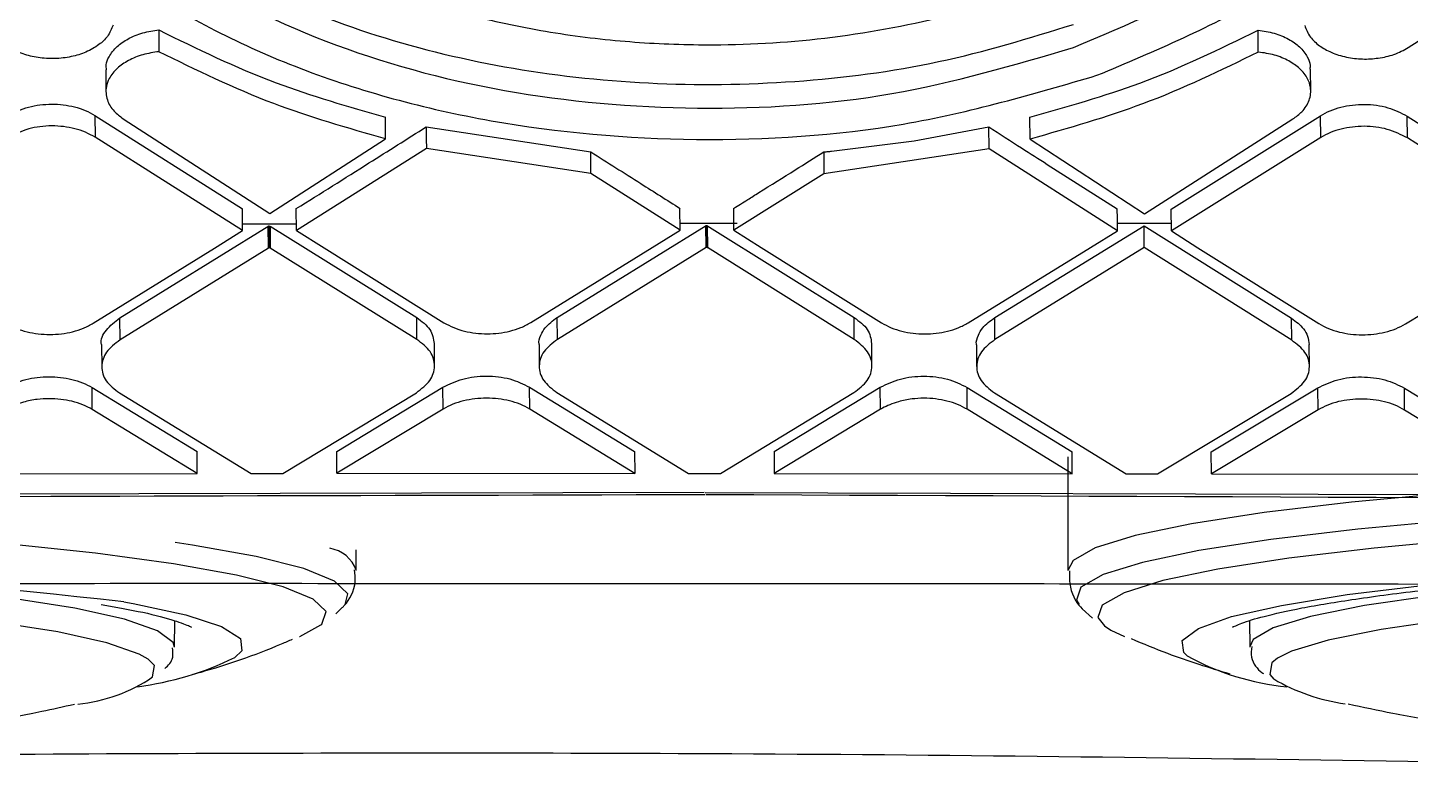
# Model space of a CAD drawing. Extents: x 832 to 912, y 781 to 934.
# Drawn here: x 851.833 to 852.962, y 877.833 to 878.443 of the extents above; entities that cross this region are included whole.
import ezdxf

# ---------------------------------------------------------------- set-up
doc = ezdxf.new("R2010")
doc.units = 0
doc.header["$MEASUREMENT"] = 0
doc.layers.add('1', color=4, linetype='Continuous')

# ---------------------------------------------------------------- blocks, each defined once
blk = doc.blocks.new('pillow top view')
at = {"layer": '1', "color": 3, "linetype": 'Continuous', "lineweight": 25}
for p, q in [((0.3337, -5.315), (0.4586, -5.2415)), ((-0.7291, -5.2908), (-0.7296, -5.3086)), ((-0.7394, -5.3276), (-0.74, -5.3454)), ((-0.7394, -5.3276), (-0.6222, -5.4085)), ((-0.7165, -5.3312), (-0.6001, -5.4134)), ((0.2528, -5.3473), (0.2533, -5.3295)), ((-0.6227, -5.4264), (-0.74, -5.3454)), ((-0.4696, -5.3477), (-0.3363, -5.3734)), ((-0.6001, -5.4134), (-0.5031, -5.3562)), ((0.0224, -5.3774), (0.0229, -5.3595)), ((-0.4702, -5.3655), (-0.5788, -5.4281)), ((-0.3368, -5.3912), (-0.4702, -5.3655)), ((-0.0721, -5.3751), (-0.0108, -5.3661)), ((-0.0113, -5.3839), (-0.0108, -5.3661)), ((0.1133, -5.4421), (0.2374, -5.3695)), ((0.1352, -5.439), (0.26, -5.3677)), ((0.2594, -5.3856), (0.26, -5.3678)), ((0.3301, -5.3887), (0.3306, -5.3709)), ((0.3306, -5.3709), (0.4479, -5.4527)), ((-0.3368, -5.3912), (-0.3362, -5.3734)), ((-0.1399, -5.3807), (-0.0721, -5.3751)), ((0.0224, -5.3774), (0.1133, -5.4421)), ((-0.266, -5.4402), (-0.3368, -5.3912)), ((-0.0113, -5.3839), (-0.1468, -5.3989)), ((0.0906, -5.455), (-0.0113, -5.3839)), ((0.2594, -5.3856), (0.1346, -5.4568)), ((0.4473, -5.4706), (0.3301, -5.3887)), ((-0.1468, -5.3989), (-0.2221, -5.442)), ((0.0356, -5.3985), (0.0912, -5.4371)), ((-0.5788, -5.4281), (-0.5782, -5.4102)), ((-0.7257, -5.4936), (-0.6011, -5.4233)), ((-0.6463, -5.4398), (-0.6227, -5.4264)), ((-0.6022, -5.4414), (-0.6016, -5.4236)), ((-0.6014, -5.441), (-0.6009, -5.4231)), ((-0.6002, -5.4236), (-0.6007, -5.4415)), ((-0.6002, -5.4236), (-0.4836, -5.5029)), ((-0.266, -5.4402), (-0.2655, -5.4224)), ((-0.5788, -5.4281), (-0.5568, -5.4431)), ((-0.369, -5.5074), (-0.2445, -5.4372)), ((-0.2453, -5.4552), (-0.2447, -5.4374)), ((-0.2447, -5.4549), (-0.2442, -5.437)), ((-0.2437, -5.4374), (-0.2442, -5.4553)), ((-0.2439, -5.4372), (-0.1269, -5.5171)), ((-0.7475, -5.4971), (-0.6463, -5.4398)), ((-0.6022, -5.4414), (-0.7262, -5.5115)), ((-0.4842, -5.5208), (-0.6007, -5.4415)), ((-0.5568, -5.4431), (-0.4615, -5.5081)), ((-0.2892, -5.4534), (-0.266, -5.4402)), ((-0.2221, -5.442), (-0.2003, -5.457)), ((0.1346, -5.4568), (0.1352, -5.439)), ((-0.3908, -5.5108), (-0.2892, -5.4534)), ((-0.2453, -5.4552), (-0.3695, -5.5253)), ((-0.1275, -5.535), (-0.2442, -5.4553)), ((-0.2003, -5.457), (-0.1048, -5.5223)), ((-0.0123, -5.5218), (0.1125, -5.4518)), ((0.068, -5.4678), (0.0906, -5.455)), ((0.1119, -5.4696), (0.1125, -5.4518)), ((0.1125, -5.4518), (0.2298, -5.532)), ((0.1346, -5.4568), (0.1557, -5.4714)), ((-0.0341, -5.5252), (0.068, -5.4678)), ((0.1119, -5.4696), (-0.0128, -5.5397)), ((0.2292, -5.5499), (0.1119, -5.4696)), ((0.1557, -5.4714), (0.2519, -5.5372)), ((0.3225, -5.5403), (0.4255, -5.4828)), ((-0.7262, -5.5115), (-0.7257, -5.4936)), ((-0.4842, -5.5208), (-0.4836, -5.5029)), ((-0.7414, -5.515), (-0.742, -5.533)), ((-0.3695, -5.5253), (-0.369, -5.5074)), ((-0.1275, -5.535), (-0.1269, -5.5171)), ((-0.4706, -5.5427), (-0.47, -5.5248)), ((-0.3847, -5.5289), (-0.3853, -5.5468)), ((-0.0128, -5.5397), (-0.0123, -5.5218)), ((-0.1139, -5.557), (-0.1133, -5.539)), ((0.2292, -5.5499), (0.2298, -5.532)), ((-0.255, -5.6551), (-3.1617, -5.5449)), ((-0.7511, -5.5674), (-0.7505, -5.5495)), ((-0.7505, -5.5495), (-0.667, -5.6051)), ((-0.028, -5.5433), (-0.0286, -5.5612)), ((-0.7284, -5.5548), (-0.6236, -5.6247)), ((-0.5532, -5.6095), (-0.4645, -5.5606)), ((-0.465, -5.5785), (-0.4645, -5.5606)), ((0.2428, -5.5718), (0.2433, -5.5539)), ((-0.6676, -5.623), (-0.7511, -5.5674)), ((-0.5977, -5.6257), (-0.4863, -5.5642)), ((-0.3944, -5.5813), (-0.3938, -5.5634)), ((-0.3938, -5.5634), (-0.3104, -5.6192)), ((-0.3717, -5.5687), (-0.267, -5.6389)), ((-0.465, -5.5785), (-0.5537, -5.6274)), ((-0.3109, -5.6371), (-0.3944, -5.5813)), ((-0.241, -5.6399), (-0.1296, -5.5784)), ((-0.1965, -5.6237), (-0.1078, -5.5749)), ((-0.1083, -5.5928), (-0.1078, -5.5749)), ((-0.0377, -5.5957), (-0.0371, -5.5778)), ((-0.0371, -5.5778), (0.0464, -5.6337)), ((-0.015, -5.5831), (0.0899, -5.6534)), ((-0.1083, -5.5928), (-0.1971, -5.6417)), ((0.0459, -5.6516), (-0.0377, -5.5957)), ((0.1155, -5.6545), (0.227, -5.5932)), ((0.16, -5.6384), (0.2489, -5.5896)), ((0.2484, -5.6075), (0.2489, -5.5896)), ((0.319, -5.6105), (0.3196, -5.5926)), ((0.3196, -5.5926), (0.4034, -5.6486)), ((-0.6676, -5.623), (-0.667, -5.6051)), ((0.2484, -5.6075), (0.1594, -5.6563)), ((-0.9106, -5.6136), (-0.6676, -5.623)), ((-0.5537, -5.6274), (-0.5532, -5.6095)), ((-0.3104, -5.6192), (-0.3109, -5.6371)), ((0.4029, -5.6665), (0.319, -5.6105)), ((-0.6236, -5.6247), (-0.5977, -5.6257)), ((-0.5537, -5.6274), (-0.3109, -5.6371)), ((-0.1965, -5.6237), (-0.1971, -5.6417)), ((-0.267, -5.6389), (-0.241, -5.6399)), ((-0.1971, -5.6417), (0.0459, -5.6516)), ((0.0459, -5.6516), (0.0465, -5.6337)), ((0.1594, -5.6563), (0.16, -5.6384)), ((3.1756, -5.8022), (-0.2541, -5.6552)), ((0.0899, -5.6534), (0.1155, -5.6545)), ((0.1594, -5.6563), (0.4029, -5.6665))]:
    blk.add_line(p, q, dxfattribs=at)
at = {"layer": '1', "color": 3, "linetype": 'Continuous', "lineweight": 25, "flags": 128}
for points in [[(0.2113, -5.3138), (0.2116, -5.3038), (0.2119, -5.296)], [(-0.5031, -5.3562), (-0.5028, -5.3463), (-0.5025, -5.3384)], [(-0.4696, -5.3477), (-0.47, -5.3576), (-0.4702, -5.3655)], [(-0.1462, -5.381), (-0.1465, -5.391), (-0.1468, -5.3989)], [(-0.6227, -5.4264), (-0.6224, -5.4164), (-0.6222, -5.4085)], [(-0.2221, -5.442), (-0.2218, -5.432), (-0.2215, -5.4241)], [(0.0906, -5.455), (0.091, -5.445), (0.0912, -5.4371)]]:
    blk.add_lwpolyline(points, dxfattribs=at)
at = {"layer": '1', "color": 3, "linetype": 'Continuous', "lineweight": 25}
for points, knots in [([(0.079, -5.3275), (0.0266, -5.3406), (-0.078, -5.3667), (-0.2501, -5.3711), (-0.4186, -5.3494), (-0.5741, -5.3001), (-0.7053, -5.2262), (-0.8031, -5.1314), (-0.8609, -5.0214), (-0.8754, -4.9027), (-0.8452, -4.7827), (-0.772, -4.67), (-0.661, -4.5732), (-0.5198, -4.5007), (-0.3584, -4.4583), (-0.1876, -4.45), (-0.0189, -4.4759), (0.1361, -4.5346), (0.2669, -4.6206), (0.3647, -4.7272), (0.4226, -4.8461), (0.4367, -4.9681), (0.4065, -5.0847), (0.3333, -5.1876), (0.2241, -5.2731), (0.1273, -5.3094), (0.079, -5.3275)], [0, 0, 0, 0, 0.041607, 0.083242, 0.124868, 0.166463, 0.208051, 0.249701, 0.291426, 0.333201, 0.37497, 0.4167, 0.458391, 0.500024, 0.541607, 0.583193, 0.624799, 0.666416, 0.708056, 0.749714, 0.791382, 0.833124, 0.87494, 0.916728, 0.958401, 1, 1, 1, 1]), ([(0.0607, -5.3041), (0.0116, -5.3164), (-0.0867, -5.3412), (-0.2482, -5.3453), (-0.4065, -5.3249), (-0.5524, -5.2784), (-0.6754, -5.2086), (-0.7671, -5.1193), (-0.8214, -5.0157), (-0.835, -4.9042), (-0.8066, -4.7917), (-0.738, -4.6861), (-0.6339, -4.5957), (-0.5014, -4.5279), (-0.3499, -4.4884), (-0.1896, -4.4806), (-0.0312, -4.5049), (0.1142, -4.5597), (0.237, -4.6402), (0.3288, -4.7398), (0.3831, -4.8511), (0.3963, -4.9656), (0.368, -5.0752), (0.2993, -5.1721), (0.1968, -5.2527), (0.106, -5.287), (0.0607, -5.3041)], [0, 0, 0, 0, 0.04161, 0.083271, 0.124923, 0.166513, 0.208078, 0.24971, 0.291446, 0.33324, 0.375013, 0.41673, 0.458406, 0.500035, 0.541625, 0.583218, 0.624828, 0.666452, 0.708096, 0.749746, 0.791398, 0.83314, 0.874969, 0.916762, 0.958421, 1, 1, 1, 1]), ([(-0.599, -5.1786), (-0.5716, -5.1955), (-0.5225, -5.2259), (-0.4437, -5.2552), (-0.3742, -5.2735), (-0.3096, -5.2846), (-0.2341, -5.2914), (-0.1462, -5.2906), (-0.0627, -5.2795), (0.0069, -5.2627), (0.0651, -5.2432), (0.1225, -5.2168), (0.1712, -5.1864), (0.2071, -5.1575), (0.2306, -5.1343), (0.2494, -5.1126), (0.2658, -5.0902), (0.2809, -5.0642), (0.2927, -5.0384), (0.3013, -5.0128), (0.3102, -4.9734), (0.3125, -4.918), (0.2968, -4.8493), (0.2643, -4.78), (0.2284, -4.7382), (0.209, -4.7158)], [0, 0, 0, 0, 0.06982, 0.125019, 0.168081, 0.209756, 0.250069, 0.311171, 0.374952, 0.41105, 0.452571, 0.499902, 0.544751, 0.580563, 0.607253, 0.624872, 0.651748, 0.677714, 0.702742, 0.726806, 0.749888, 0.811738, 0.874793, 0.932596, 1, 1, 1, 1]), ([(-0.8254, -4.9013), (-0.8262, -4.9149), (-0.8287, -4.9564), (-0.8075, -5.0238), (-0.7643, -5.0999), (-0.6985, -5.1679), (-0.6148, -5.2257), (-0.5154, -5.2713), (-0.4049, -5.3036), (-0.2873, -5.3216), (-0.1673, -5.3249), (-0.0482, -5.3143), (0.0249, -5.2949), (0.0614, -5.2852)], [0, 0, 0, 0, 0.046361, 0.141565, 0.237164, 0.332179, 0.427744, 0.523014, 0.618283, 0.713523, 0.80888, 0.904539, 1, 1, 1, 1]), ([(-0.7216, -5.2545), (-0.723, -5.2576), (-0.7255, -5.2633), (-0.7339, -5.2705), (-0.7441, -5.2759), (-0.7568, -5.2793), (-0.7703, -5.2803), (-0.7838, -5.2789), (-0.7967, -5.2754), (-0.8035, -5.2713), (-0.807, -5.2692)], [0, 0, 0, 0, 0.138363, 0.249813, 0.379247, 0.499585, 0.624595, 0.749545, 0.869599, 1, 1, 1, 1]), ([(-0.7284, -5.2908), (-0.7286, -5.2894), (-0.729, -5.2858), (-0.7258, -5.2793), (-0.7198, -5.2721), (-0.7099, -5.2658), (-0.698, -5.2614), (-0.6889, -5.2604), (-0.6845, -5.26)], [0, 0, 0, 0, 0.088672, 0.234473, 0.43495, 0.617663, 0.811114, 1, 1, 1, 1]), ([(-0.6845, -5.26), (-0.6846, -5.2633), (-0.6848, -5.2692), (-0.685, -5.2751), (-0.6851, -5.2777)], [0, 0, 0, 0, 0.560024, 1, 1, 1, 1]), ([(-0.6845, -5.26), (-0.654, -5.2765), (-0.5978, -5.3071), (-0.5325, -5.3286), (-0.5025, -5.3384)], [0, 0, 0, 0, 0.5412553, 1, 1, 1, 1]), ([(-0.6851, -5.2777), (-0.6895, -5.2782), (-0.6986, -5.2792), (-0.7105, -5.2836), (-0.7203, -5.2899), (-0.7265, -5.297), (-0.73, -5.3057), (-0.7297, -5.3151), (-0.7247, -5.3244), (-0.719, -5.3291), (-0.7165, -5.3312)], [0, 0, 0, 0, 0.12357, 0.249837, 0.368654, 0.49962, 0.593991, 0.749547, 0.889951, 1, 1, 1, 1]), ([(-0.5031, -5.3562), (-0.5338, -5.3461), (-0.5991, -5.3244), (-0.6553, -5.2939), (-0.6851, -5.2777)], [0, 0, 0, 0, 0.470272, 1, 1, 1, 1]), ([(0.0229, -5.3595), (0.0537, -5.3521), (0.1209, -5.336), (0.1799, -5.31), (0.2119, -5.296)], [0, 0, 0, 0, 0.458903, 1, 1, 1, 1]), ([(0.2119, -5.296), (0.2163, -5.2968), (0.2252, -5.2985), (0.2366, -5.3039), (0.2459, -5.3109), (0.2511, -5.3186), (0.2536, -5.3251), (0.253, -5.3284), (0.2528, -5.3295)], [0, 0, 0, 0, 0.192235, 0.388549, 0.574576, 0.777034, 0.932198, 1, 1, 1, 1]), ([(0.25, -5.2935), (0.2511, -5.2968), (0.2532, -5.303), (0.261, -5.3107), (0.2708, -5.3168), (0.2827, -5.3211), (0.2959, -5.3232), (0.3093, -5.3229), (0.3225, -5.3205), (0.3299, -5.3169), (0.3337, -5.315)], [0, 0, 0, 0, 0.141438, 0.261741, 0.376844, 0.503484, 0.625324, 0.74268, 0.867285, 1, 1, 1, 1]), ([(0.2113, -5.3138), (0.1801, -5.3275), (0.1211, -5.3534), (0.054, -5.3697), (0.0224, -5.3774)], [0, 0, 0, 0, 0.529631, 1, 1, 1, 1]), ([(0.2374, -5.3695), (0.24, -5.3677), (0.2462, -5.3635), (0.2521, -5.3547), (0.2534, -5.3454), (0.2508, -5.3364), (0.2453, -5.3287), (0.2361, -5.3217), (0.2247, -5.3163), (0.2158, -5.3146), (0.2113, -5.3138)], [0, 0, 0, 0, 0.10848, 0.249913, 0.401656, 0.499603, 0.630744, 0.750084, 0.87619, 1, 1, 1, 1]), ([(-0.8101, -5.3251), (-0.8075, -5.3237), (-0.8024, -5.3211), (-0.7905, -5.3176), (-0.7743, -5.3162), (-0.7583, -5.3188), (-0.7468, -5.323), (-0.7419, -5.326), (-0.7394, -5.3276)], [0, 0, 0, 0, 0.128391, 0.254758, 0.500186, 0.742778, 0.869681, 1, 1, 1, 1]), ([(-0.74, -5.3454), (-0.7425, -5.3439), (-0.7473, -5.3409), (-0.7588, -5.3366), (-0.7748, -5.334), (-0.7947, -5.3356), (-0.8053, -5.3404), (-0.8107, -5.3429)], [0, 0, 0, 0, 0.12988, 0.256737, 0.500389, 0.746727, 1, 1, 1, 1]), ([(-0.5782, -5.4102), (-0.558, -5.3986), (-0.5218, -5.3779), (-0.4856, -5.3569), (-0.4696, -5.3477)], [0, 0, 0, 0, 0.56, 1, 1, 1, 1]), ([(0.26, -5.3677), (0.2626, -5.3664), (0.2677, -5.3638), (0.2797, -5.3604), (0.2962, -5.3591), (0.3158, -5.3625), (0.3257, -5.3681), (0.3306, -5.3709)], [0, 0, 0, 0, 0.128515, 0.256098, 0.507311, 0.755197, 1, 1, 1, 1]), ([(-0.0108, -5.3661), (-0.0021, -5.3722), (0.0133, -5.383), (0.0288, -5.3938), (0.0356, -5.3985)], [0, 0, 0, 0, 0.5600071, 1, 1, 1, 1]), ([(-0.3362, -5.3734), (-0.323, -5.3826), (-0.2993, -5.399), (-0.2757, -5.4153), (-0.2653, -5.4225)], [0, 0, 0, 0, 0.56001, 1, 1, 1, 1]), ([(-0.2006, -5.4122), (-0.1904, -5.4064), (-0.1723, -5.3961), (-0.1542, -5.3856), (-0.1462, -5.381)], [0, 0, 0, 0, 0.55999, 1, 1, 1, 1]), ([(-0.1462, -5.381), (-0.145, -5.381), (-0.1429, -5.3809), (-0.1408, -5.3808), (-0.1399, -5.3807)], [0, 0, 0, 0, 0.560164, 1, 1, 1, 1]), ([(0.3301, -5.3887), (0.325, -5.3859), (0.3149, -5.3802), (0.2952, -5.377), (0.2791, -5.3783), (0.2672, -5.3816), (0.262, -5.3842), (0.2594, -5.3856)], [0, 0, 0, 0, 0.252749, 0.499545, 0.742686, 0.869698, 1, 1, 1, 1]), ([(-0.2216, -5.4242), (-0.2177, -5.422), (-0.2107, -5.418), (-0.2037, -5.414), (-0.2006, -5.4122)], [0, 0, 0, 0, 0.5600316, 1, 1, 1, 1]), ([(-0.5786, -5.4229), (-0.5861, -5.4226), (-0.6007, -5.422), (-0.6154, -5.4215), (-0.6226, -5.4212)], [0, 0, 0, 0, 0.507367, 1, 1, 1, 1]), ([(-0.2192, -5.4367), (-0.2303, -5.4362), (-0.2459, -5.4356), (-0.2614, -5.435), (-0.2659, -5.4348)], [0, 0, 0, 0, 0.7148035, 1, 1, 1, 1]), ([(-0.6022, -5.4414), (-0.6021, -5.4413), (-0.6018, -5.4412), (-0.6016, -5.441), (-0.6014, -5.441)], [0, 0, 0, 0, 0.560847, 1, 1, 1, 1]), ([(-0.6014, -5.441), (-0.6013, -5.4411), (-0.6011, -5.4412), (-0.6008, -5.4414), (-0.6007, -5.4415)], [0, 0, 0, 0, 0.559493, 1, 1, 1, 1]), ([(0.1348, -5.4509), (0.1274, -5.4506), (0.1127, -5.45), (0.0981, -5.4494), (0.0908, -5.4491)], [0, 0, 0, 0, 0.506728, 1, 1, 1, 1]), ([(-0.2453, -5.4552), (-0.2452, -5.4551), (-0.245, -5.455), (-0.2448, -5.4549), (-0.2447, -5.4549)], [0, 0, 0, 0, 0.560182, 1, 1, 1, 1]), ([(-0.2447, -5.4549), (-0.2446, -5.455), (-0.2445, -5.4551), (-0.2443, -5.4552), (-0.2442, -5.4553)], [0, 0, 0, 0, 0.5601263, 1, 1, 1, 1]), ([(-0.8182, -5.4945), (-0.8157, -5.496), (-0.8108, -5.4989), (-0.7992, -5.503), (-0.7833, -5.5056), (-0.7673, -5.5042), (-0.7554, -5.501), (-0.7502, -5.4984), (-0.7475, -5.4971)], [0, 0, 0, 0, 0.131757, 0.259169, 0.500175, 0.741629, 0.868798, 1, 1, 1, 1]), ([(-0.7413, -5.515), (-0.7413, -5.5149), (-0.7425, -5.5108), (-0.7379, -5.5024), (-0.7298, -5.4965), (-0.7257, -5.4936)], [0, 0, 0, 0, 0.014497, 0.507255, 1, 1, 1, 1]), ([(-0.4836, -5.5029), (-0.4796, -5.5062), (-0.4716, -5.5126), (-0.4706, -5.5208), (-0.4702, -5.5248)], [0, 0, 0, 0, 0.50742, 1, 1, 1, 1]), ([(-0.2542, -5.6569), (-0.8532, -5.6345), (-1.7741, -5.6001), (-3.4344, -5.5552), (-4.4954, -5.5289), (-5.2344, -5.5105)], [0, 0, 0, 0, 0.360925, 0.55487, 1, 1, 1, 1]), ([(-0.7262, -5.5115), (-0.7305, -5.5145), (-0.739, -5.5206), (-0.7431, -5.5326), (-0.7402, -5.5449), (-0.7324, -5.5515), (-0.7284, -5.5548)], [0, 0, 0, 0, 0.249791, 0.499776, 0.749922, 1, 1, 1, 1]), ([(-0.4615, -5.5081), (-0.459, -5.5096), (-0.4541, -5.5125), (-0.4425, -5.5167), (-0.4266, -5.5193), (-0.4106, -5.5179), (-0.3987, -5.5147), (-0.3935, -5.5121), (-0.3908, -5.5108)], [0, 0, 0, 0, 0.131475, 0.25882, 0.50016, 0.741276, 0.86855, 1, 1, 1, 1]), ([(-0.3847, -5.5289), (-0.3847, -5.5288), (-0.3851, -5.5263), (-0.3833, -5.5216), (-0.3789, -5.5141), (-0.3727, -5.5099), (-0.369, -5.5074)], [0, 0, 0, 0, 0.011043, 0.312476, 0.578038, 1, 1, 1, 1]), ([(-0.1269, -5.5171), (-0.1228, -5.5204), (-0.1149, -5.5268), (-0.1139, -5.535), (-0.1135, -5.539)], [0, 0, 0, 0, 0.50749, 1, 1, 1, 1]), ([(-0.4863, -5.5642), (-0.4821, -5.5612), (-0.4736, -5.5552), (-0.4695, -5.5432), (-0.4723, -5.5308), (-0.4802, -5.5241), (-0.4842, -5.5208)], [0, 0, 0, 0, 0.249855, 0.499875, 0.749987, 1, 1, 1, 1]), ([(-0.3695, -5.5253), (-0.3738, -5.5283), (-0.3823, -5.5344), (-0.3864, -5.5464), (-0.3835, -5.5587), (-0.3757, -5.5654), (-0.3717, -5.5687)], [0, 0, 0, 0, 0.249791, 0.499775, 0.749905, 1, 1, 1, 1]), ([(-0.1048, -5.5223), (-0.1023, -5.5238), (-0.0974, -5.5268), (-0.0859, -5.531), (-0.07, -5.5336), (-0.0539, -5.5323), (-0.042, -5.5291), (-0.0368, -5.5265), (-0.0341, -5.5252)], [0, 0, 0, 0, 0.131238, 0.25849, 0.500193, 0.740959, 0.868301, 1, 1, 1, 1]), ([(-0.028, -5.5433), (-0.028, -5.5432), (-0.0284, -5.5406), (-0.0265, -5.5359), (-0.0221, -5.5284), (-0.016, -5.5243), (-0.0123, -5.5218)], [0, 0, 0, 0, 0.01263, 0.316004, 0.58196, 1, 1, 1, 1]), ([(-5.2537, -5.5368), (-5.1546, -5.5407), (-4.9525, -5.5486), (-4.664, -5.5598), (-4.405, -5.5697), (-4.196, -5.5776), (-4.0199, -5.5843), (-3.8558, -5.5905), (-3.6811, -5.5972), (-3.4658, -5.6053), (-3.2041, -5.6152), (-2.8915, -5.6269), (-2.5502, -5.6398), (-2.0255, -5.6597), (-1.3376, -5.6861), (-0.5048, -5.7191), (0.4298, -5.757), (1.4714, -5.8004), (2.367, -5.8388), (3.0054, -5.8661), (3.4037, -5.8831), (3.8366, -5.9015), (4.2853, -5.9204), (4.5897, -5.9329), (4.7377, -5.939)], [0, 0, 0, 0, 0.029764, 0.060686, 0.086609, 0.107532, 0.123453, 0.139473, 0.156828, 0.175894, 0.204114, 0.235404, 0.269759, 0.306592, 0.392937, 0.476282, 0.556631, 0.673579, 0.789037, 0.825557, 0.865275, 0.908612, 0.955569, 1, 1, 1, 1]), ([(-0.8212, -5.5468), (-0.8186, -5.5455), (-0.8134, -5.543), (-0.8016, -5.5398), (-0.7854, -5.5384), (-0.7694, -5.541), (-0.7579, -5.5451), (-0.753, -5.548), (-0.7505, -5.5495)], [0, 0, 0, 0, 0.12974, 0.256458, 0.499944, 0.742576, 0.869538, 1, 1, 1, 1]), ([(-0.1296, -5.5784), (-0.1254, -5.5754), (-0.1169, -5.5694), (-0.1128, -5.5574), (-0.1156, -5.5451), (-0.1235, -5.5384), (-0.1275, -5.535)], [0, 0, 0, 0, 0.249844, 0.49983, 0.749949, 1, 1, 1, 1]), ([(-0.0128, -5.5397), (-0.0171, -5.5427), (-0.0256, -5.5488), (-0.0297, -5.5608), (-0.0268, -5.5731), (-0.019, -5.5798), (-0.015, -5.5831)], [0, 0, 0, 0, 0.249768, 0.499739, 0.749899, 1, 1, 1, 1]), ([(0.2298, -5.532), (0.2333, -5.5348), (0.2389, -5.5395), (0.2428, -5.5472), (0.2431, -5.5517), (0.2432, -5.5539)], [0, 0, 0, 0, 0.441511, 0.713825, 1, 1, 1, 1]), ([(0.2519, -5.5372), (0.2544, -5.5388), (0.2593, -5.5417), (0.2708, -5.5459), (0.2867, -5.5485), (0.3028, -5.5473), (0.3147, -5.5441), (0.3199, -5.5416), (0.3225, -5.5403)], [0, 0, 0, 0, 0.130982, 0.258165, 0.500211, 0.740635, 0.868057, 1, 1, 1, 1]), ([(0.227, -5.5932), (0.2313, -5.5902), (0.2398, -5.5842), (0.2439, -5.5722), (0.2411, -5.5599), (0.2332, -5.5532), (0.2292, -5.5499)], [0, 0, 0, 0, 0.249836, 0.499839, 0.749982, 1, 1, 1, 1]), ([(-0.7511, -5.5674), (-0.7535, -5.5659), (-0.7584, -5.563), (-0.77, -5.5589), (-0.7829, -5.5569), (-0.7964, -5.5572), (-0.8084, -5.559), (-0.8169, -5.5624), (-0.8212, -5.5644), (-0.8217, -5.5647)], [0, 0, 0, 0, 0.130468, 0.257403, 0.499854, 0.624746, 0.773344, 0.973976, 1, 1, 1, 1]), ([(-0.4645, -5.5606), (-0.4592, -5.5583), (-0.4486, -5.5537), (-0.4287, -5.5522), (-0.4089, -5.5552), (-0.3988, -5.5607), (-0.3938, -5.5634)], [0, 0, 0, 0, 0.250222, 0.499937, 0.749686, 1, 1, 1, 1]), ([(-0.3944, -5.5813), (-0.3968, -5.5798), (-0.4017, -5.5769), (-0.4132, -5.5728), (-0.4292, -5.5702), (-0.4454, -5.5715), (-0.4573, -5.5747), (-0.4624, -5.5772), (-0.465, -5.5785)], [0, 0, 0, 0, 0.13027, 0.257228, 0.500198, 0.742943, 0.869799, 1, 1, 1, 1]), ([(-0.1078, -5.5749), (-0.1025, -5.5726), (-0.0919, -5.5679), (-0.0719, -5.5666), (-0.0521, -5.5696), (-0.0421, -5.575), (-0.0371, -5.5778)], [0, 0, 0, 0, 0.25128, 0.501363, 0.750752, 1, 1, 1, 1]), ([(-0.0377, -5.5957), (-0.0401, -5.5942), (-0.045, -5.5913), (-0.0565, -5.5871), (-0.0695, -5.585), (-0.083, -5.5853), (-0.095, -5.5871), (-0.1035, -5.5905), (-0.1078, -5.5925), (-0.1083, -5.5928)], [0, 0, 0, 0, 0.129968, 0.256735, 0.499877, 0.624642, 0.773328, 0.973897, 1, 1, 1, 1]), ([(0.2489, -5.5896), (0.2542, -5.5873), (0.2649, -5.5827), (0.2849, -5.5814), (0.3046, -5.5845), (0.3146, -5.5899), (0.3196, -5.5926)], [0, 0, 0, 0, 0.252372, 0.502781, 0.751818, 1, 1, 1, 1]), ([(0.319, -5.6105), (0.3165, -5.609), (0.3117, -5.6061), (0.3002, -5.602), (0.2842, -5.5994), (0.268, -5.6006), (0.2561, -5.6038), (0.251, -5.6063), (0.2484, -5.6075)], [0, 0, 0, 0, 0.129825, 0.256607, 0.500204, 0.742274, 0.869289, 1, 1, 1, 1]), ([(4.7187, -5.9117), (4.7181, -5.9116), (4.7134, -5.9114), (4.6978, -5.9105), (4.6421, -5.9075), (4.4341, -5.896), (3.6248, -5.8504), (2.0244, -5.7571), (0.579, -5.6935), (-0.2534, -5.6569)], [0, 0, 0, 0, 0.000353, 0.002828, 0.009436, 0.033986, 0.128384, 0.498019, 1, 1, 1, 1])]:
    blk.add_open_spline(points, degree=3, knots=knots, dxfattribs=at)
blk = doc.blocks.new('2026 SOVEREIGN HL')
at = {"layer": '1', "color": 3, "linetype": 'Continuous', "lineweight": 25}
for p, q in [((20.953, 80.9979), (20.953, 80.9051)), ((20.3723, 80.9051), (20.3723, 80.9219)), ((20.3557, 80.8697), (20.3608, 80.8747)), ((20.9648, 80.8737), (20.9731, 80.8662)), ((20.2239, 80.8425), (20.2243, 80.864)), ((21.1011, 80.8638), (21.1015, 80.8425))]:
    blk.add_line(p, q, dxfattribs=at)
at = {"layer": '1', "color": 3, "linetype": 'Continuous', "lineweight": 25, "flags": 128}
for points in [[(21.4605, 80.9808), (21.3594, 80.9751), (21.267, 80.9684), (21.1845, 80.9608), (21.1131, 80.9523), (21.0539, 80.9432), (21.0078, 80.9335), (20.9754, 80.9234), (20.9572, 80.9131), (20.953, 80.9051)], [(21.4637, 80.9586), (21.3633, 80.9529), (21.2715, 80.9463), (21.1895, 80.9387), (21.1186, 80.9303), (21.0598, 80.9213), (21.014, 80.9116), (20.9818, 80.9016), (20.9637, 80.8913), (20.96, 80.8809), (20.9622, 80.8771)], [(20.3433, 80.8605), (20.3441, 80.8612), (20.3478, 80.8715), (20.3372, 80.8817), (20.3127, 80.8917), (20.2745, 80.9013), (20.2232, 80.9105), (20.1596, 80.9191), (20.0845, 80.927), (19.9992, 80.934), (19.9199, 80.9392)], [(21.4723, 80.9428), (21.3737, 80.9373), (21.2835, 80.9307), (21.2029, 80.9233), (21.1333, 80.915), (21.0755, 80.9061), (21.0305, 80.8967), (20.9989, 80.8868), (20.9811, 80.8767), (20.9775, 80.8665), (20.9828, 80.8598)], [(20.3632, 80.8773), (20.3653, 80.886), (20.3546, 80.8963), (20.3296, 80.9065), (20.2907, 80.9164), (20.2385, 80.9257), (20.2244, 80.9279)], [(20.2239, 80.8423), (20.2229, 80.8462), (20.2102, 80.8558), (20.1832, 80.8652), (20.1425, 80.8742), (20.0886, 80.8826), (20.0225, 80.8904), (19.9454, 80.8973), (19.8585, 80.9033), (19.7634, 80.9083), (19.6617, 80.9121), (19.555, 80.9148), (19.4454, 80.9162), (19.3345, 80.9164), (19.2244, 80.9152), (19.1168, 80.9129), (19.0137, 80.9093)], [(21.0503, 80.8353), (21.0475, 80.838), (21.0464, 80.8479), (21.0595, 80.8577), (21.0866, 80.8673), (21.1274, 80.8765), (21.181, 80.8853), (21.2468, 80.8933), (21.3237, 80.9006), (21.4105, 80.907), (21.5057, 80.9124)], [(21.5865, 80.9093), (21.4896, 80.9046), (21.4006, 80.8989), (21.3209, 80.8922), (21.252, 80.8846), (21.195, 80.8763), (21.151, 80.8674), (21.1205, 80.8581), (21.1043, 80.8486), (21.1015, 80.8426)], [(20.2024, 80.8327), (20.1952, 80.8368), (20.1688, 80.846), (20.1287, 80.8549), (20.0758, 80.8631), (20.0109, 80.8708), (19.9352, 80.8776), (19.8499, 80.8835), (19.7565, 80.8884), (19.6565, 80.8921), (19.5518, 80.8947), (19.4441, 80.8961), (19.3352, 80.8963), (19.2271, 80.8952), (19.1215, 80.8929), (19.0202, 80.8894)], [(21.593, 80.8894), (21.4979, 80.8848), (21.4104, 80.8791), (21.3322, 80.8725), (21.2645, 80.8651), (21.2086, 80.8569), (21.1653, 80.8482), (21.1354, 80.8391), (21.124, 80.8334)], [(20.1825, 80.8793), (20.1902, 80.878), (20.2331, 80.8688), (20.2624, 80.8592), (20.2777, 80.8494), (20.2789, 80.8395), (20.2731, 80.8339)], [(20.326, 80.851), (20.3263, 80.8511), (20.3433, 80.8605)], [(20.9828, 80.8598), (20.988, 80.8563), (20.9993, 80.851)], [(20.2061, 80.8181), (20.2077, 80.8274), (20.2024, 80.8327)], [(21.124, 80.8334), (21.1195, 80.8297), (21.1177, 80.8202), (21.121, 80.8164)]]:
    blk.add_lwpolyline(points, dxfattribs=at)
at = {"layer": '1', "color": 3, "linetype": 'Continuous', "lineweight": 25}
for centre, radius, start, end in [((19.3693, 73.7101), 7.2152, 83.52836, 93.28075), ((20.3465, 80.8961), 0.0273, 19.5135, 81.1641), ((20.1584, 81.0723), 0.2646, 277.6778, 295.6965), ((21.1527, 81.0216), 0.2126, 241.1941, 264.3634), ((20.1327, 80.9256), 0.1302, 275.4883, 304.3267), ((21.2004, 80.9513), 0.1565, 239.5145, 262.2762)]:
    blk.add_arc(centre, radius, start, end, dxfattribs=at)
for points, knots in [([(20.3608, 80.8747), (20.3614, 80.8753), (20.366, 80.8796), (20.3725, 80.8914), (20.3712, 80.9023), (20.3709, 80.9055)], [0, 0, 0, 0, 0.109506, 0.741338, 1, 1, 1, 1]), ([(20.9544, 80.9047), (20.9543, 80.9002), (20.9541, 80.8878), (20.9608, 80.8773), (20.9648, 80.8737), (20.9648, 80.8737)], [0, 0, 0, 0, 0.36522, 0.99737, 1, 1, 1, 1]), ([(21.0875, 80.8588), (21.0873, 80.8587), (21.0868, 80.8584), (21.0948, 80.8623), (21.1126, 80.8677), (21.1433, 80.8746), (21.1869, 80.8818), (21.2404, 80.8889), (21.2839, 80.8931), (21.3048, 80.8951)], [0, 0, 0, 0, 0.04636, 0.161251, 0.303653, 0.467939, 0.645056, 0.828487, 1, 1, 1, 1]), ([(20.1642, 80.8773), (20.1762, 80.8751), (20.2008, 80.8707), (20.2237, 80.8646), (20.237, 80.8593), (20.2376, 80.8589), (20.2379, 80.8587)], [0, 0, 0, 0, 0.2853864, 0.5843277, 0.8434133, 1, 1, 1, 1]), ([(20.239, 80.8203), (20.2412, 80.8209), (20.2644, 80.8273), (20.2921, 80.8366), (20.3173, 80.8477), (20.3202, 80.849)], [0, 0, 0, 0, 0.084319, 0.892737, 1, 1, 1, 1]), ([(21.0046, 80.8494), (21.0145, 80.8453), (21.0418, 80.8339), (21.0682, 80.8258), (21.0851, 80.8207)], [0, 0, 0, 0, 0.362557, 1, 1, 1, 1]), ([(20.2161, 80.825), (20.2189, 80.8276), (20.2233, 80.8318), (20.2227, 80.8391), (20.2224, 80.8419)], [0, 0, 0, 0, 0.629594, 1, 1, 1, 1]), ([(21.103, 80.843), (21.1027, 80.84), (21.102, 80.8309), (21.1082, 80.8238), (21.1123, 80.8211), (21.1127, 80.8208)], [0, 0, 0, 0, 0.303544, 0.921535, 1, 1, 1, 1]), ([(19.8973, 80.7618), (19.9026, 80.7622), (19.9407, 80.7652), (20.0127, 80.7736), (20.0856, 80.7831), (20.1333, 80.7939), (20.1422, 80.7959)], [0, 0, 0, 0, 0.060345, 0.431484, 0.893731, 1, 1, 1, 1]), ([(21.1817, 80.7962), (21.1939, 80.7935), (21.2224, 80.7873), (21.2827, 80.7776), (21.3597, 80.7677), (21.4525, 80.7593), (21.5447, 80.7531), (21.64, 80.7483), (21.7393, 80.7451), (21.8164, 80.7433), (21.8604, 80.743), (21.8707, 80.743)], [0, 0, 0, 0, 0.058501, 0.13624, 0.304096, 0.444402, 0.57338, 0.708179, 0.836472, 0.961557, 1, 1, 1, 1]), ([(21.818, 80.7378), (21.4382, 80.7455), (20.7476, 80.7595), (20.0568, 80.7548), (19.7458, 80.7526)], [0, 0, 0, 0, 0.549883, 1, 1, 1, 1])]:
    blk.add_open_spline(points, degree=3, knots=knots, dxfattribs=at)
at = {"layer": '1', "rotation": 2.284948898486966}
blk.add_blockref('pillow top view', (20.6854, 86.6293), dxfattribs=at)

msp = doc.modelspace()

# ---------------------------------------------------------------- block references
at = {"layer": '1'}
msp.add_blockref('2026 SOVEREIGN HL', (831.7292, 797.0948), dxfattribs=at)

doc.saveas('drawing.dxf')
